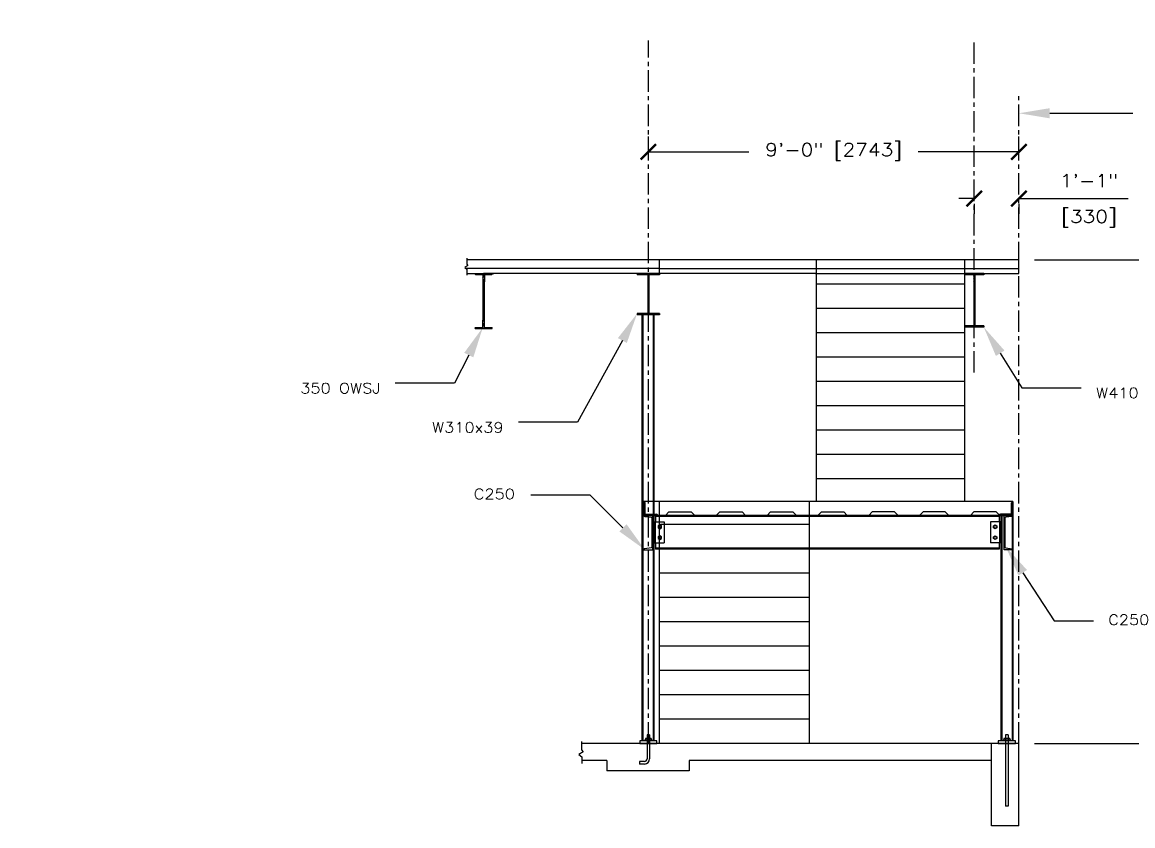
# Model space of a CAD drawing. Header units: inches. Extents: x -1254 to 5631, y 14 to 582.
# Drawn here: x 994.7 to 1318.4, y 71 to 305.3 of the extents above; entities that cross this region are included whole.
import ezdxf
from ezdxf import colors
from ezdxf.entities.mleader import LeaderData, LeaderLine
from ezdxf.math import Vec2, Vec3

# ---------------------------------------------------------------- set-up
doc = ezdxf.new("R2010")
doc.units = ezdxf.units.IN
doc.header["$MEASUREMENT"] = 0
doc.linetypes.add('CENTER', pattern=[2, 1.25, -0.25, 0.25, -0.25])
for name, color, linetype in [('Arch_Section_Truss', 45, 'Continuous'), ('C-241-1', 241, 'Continuous'), ('Center', 251, 'CENTER'), ('Dim', 5, 'Continuous'), ('LAYER131A', 131, 'Continuous'), ('Mleader', 5, 'Continuous'), ('Struc_Section_BP', 135, 'Continuous'), ('Struc_Section_Conc', 71, 'Continuous'), ('Struc_Section_Dim', 5, 'Continuous'), ('Struc_Section_MachineBolt', 133, 'Continuous'), ('Struc_Section_Stair', 131, 'Continuous'), ('Struc_Section_Steel', 11, 'Continuous'), ('Structural_Section_StAngle', 2, 'Continuous'), ('Structural_Steel_Deck', 41, 'Continuous'), ('Structural_SteelBeam', 22, 'Continuous')]:
    doc.layers.add(name, color=color, linetype=linetype)
doc.styles.add('ROMANS', font='romans.shx', dxfattribs={"width": 1.15})
doc.dimstyles.new('ROMANS', dxfattribs={"dimscale": 0, "dimtxt": 0.078125, "dimasz": 0.09375, "dimexe": 0.09375, "dimexo": 0.09375, "dimgap": 0.0625, "dimtad": 0, "dimdec": 4, "dimzin": 1, "dimdsep": 46, "dimlunit": 4, "dimtxsty": 'ROMANS', "dimblk": 'ARCHTICK', "dimcen": 0.0625, "dimdle": 0.09375, "dimclrd": 256, "dimclre": 256, "dimclrt": 256, "dimadec": 0, "dimazin": 0, "dimtfac": 1, "dimtdec": 4, "dimtofl": 0, "dimtmove": 2, "dimatfit": 0, "dimfxl": 1, "dimtfillclr": 256, "dimfrac": 2, "dimtolj": 1, "dimtzin": 0, "dimarcsym": 0})
doc.dimstyles.new('ROMANS-beside', dxfattribs={"dimscale": 0, "dimtxt": 0.078125, "dimasz": 0.09375, "dimexe": 0.09375, "dimexo": 0.09375, "dimgap": 0.0625, "dimtad": 1, "dimdec": 4, "dimzin": 1, "dimdsep": 46, "dimlunit": 4, "dimtxsty": 'ROMANS', "dimblk": 'ARCHTICK', "dimcen": 0.0625, "dimdle": 0.09375, "dimclrd": 256, "dimclre": 256, "dimclrt": 256, "dimadec": 0, "dimazin": 0, "dimtfac": 1, "dimtdec": 4, "dimtofl": 0, "dimtmove": 0, "dimatfit": 0, "dimfxl": 1, "dimtfillclr": 256, "dimfrac": 2, "dimtolj": 1, "dimtzin": 0, "dimarcsym": 0})

# ---------------------------------------------------------------- blocks, each defined once
blk = doc.blocks.new('outstandingconn1')
at = {"layer": 'Struc_Section_MachineBolt', "ltscale": 2}
for points in [[(1.2, 4.36), (1.69, 4.08), (2.18, 4.36), (2.18, 4.92), (1.69, 5.2), (1.2, 4.92)], [(1.2, 1.22), (1.69, 0.94), (2.18, 1.22), (2.18, 1.78), (1.69, 2.06), (1.2, 1.78)]]:
    blk.add_lwpolyline(points, close=True, dxfattribs=at)
for centre in [(1.69, 4.64), (1.69, 1.5)]:
    blk.add_circle(centre, 0.375, dxfattribs=at)
at = {"layer": 'Struc_Section_Steel', "color": 131, "ltscale": 2}
for p, q in [((0, 6.14), (3, 6.14)), ((0, 6.14), (0, 0)), ((0.38, 6.14), (0.38, 0)), ((3, 6.14), (3, 0)), ((0, 0), (3, 0))]:
    blk.add_line(p, q, dxfattribs=at)
blk = doc.blocks.new('C250x23')
at = {"layer": 'Struc_Section_Steel'}
blk.add_lwpolyline([(2.34, 0.29, -0.361844), (2.56, 0.05), (2.56, 0), (0, 0), (0, 10), (2.56, 10), (2.56, 9.95, -0.361844), (2.34, 9.71), (0.46, 9.45, 0.374734), (0.24, 9.2), (0.24, 0.8, 0.374734), (0.46, 0.55)], format="xyb", close=True, dxfattribs=at)
blk = doc.blocks.new('_ArchTick')
at = {"color": 0, "linetype": 'ByBlock', "const_width": 0.15}
blk.add_lwpolyline([(-0.5, -0.5), (0.5, 0.5)], dxfattribs=at)
blk = doc.blocks.new('*D32')
at = {"layer": 'DEFPOINTS', "color": 0, "transparency": 16777216}
for p in [(1272.21, 256.84), (1285.21, 256.84), (1285.21, 253.86)]:
    blk.add_point(p, dxfattribs=at)
at = {"layer": 'Dim', "lineweight": -2, "transparency": 16777216}
for p, q in [((1272.21, 253.86), (1267.71, 253.86)), ((1285.21, 253.86), (1317.05, 253.86)), ((1272.21, 252.34), (1272.21, 249.36)), ((1285.21, 252.34), (1285.21, 249.36))]:
    blk.add_line(p, q, dxfattribs=at)
at = {"layer": 'Dim', "lineweight": -2, "transparency": 16777216, "xscale": 4.5, "yscale": 4.5, "zscale": 4.5}
blk.add_blockref('_ArchTick', (1272.21, 253.86), dxfattribs=at)
at = {"layer": 'Dim', "lineweight": -2, "transparency": 16777216, "xscale": 4.5, "yscale": 4.5, "zscale": 4.5, "rotation": 180}
blk.add_blockref('_ArchTick', (1285.21, 253.86), dxfattribs=at)
at = {"layer": 'Dim', "transparency": 16777216, "char_height": 3.75, "attachment_point": 5, "style": 'ROMANS'}
for s, insert in [('\\A1;1\'-1"', (1305.63, 259.09)), ('\\A1;[330]', (1305.63, 248))]:
    blk.add_mtext(s, dxfattribs=dict(at, insert=insert))
blk = doc.blocks.new('*D33')
at = {"layer": 'DEFPOINTS', "color": 0, "transparency": 16777216}
for p in [(1177.21, 267.48), (1177.21, 264.09), (1285.21, 264.09)]:
    blk.add_point(p, dxfattribs=at)
at = {"layer": 'Dim', "lineweight": -2, "transparency": 16777216}
for p, q in [((1177.21, 268.59), (1177.21, 271.98)), ((1285.21, 268.59), (1285.21, 271.98)), ((1177.11, 267.48), (1206.54, 267.48)), ((1285.3, 267.48), (1255.87, 267.48))]:
    blk.add_line(p, q, dxfattribs=at)
at = {"layer": 'Dim', "lineweight": -2, "transparency": 16777216, "xscale": 4.5, "yscale": 4.5, "zscale": 4.5, "rotation": 180}
blk.add_blockref('_ArchTick', (1177.21, 267.48), dxfattribs=at)
at = {"layer": 'Dim', "lineweight": -2, "transparency": 16777216, "xscale": 4.5, "yscale": 4.5, "zscale": 4.5}
blk.add_blockref('_ArchTick', (1285.21, 267.48), dxfattribs=at)
at = {"layer": 'Dim', "transparency": 16777216, "insert": (1231.21, 267.48), "char_height": 3.75, "attachment_point": 5, "style": 'ROMANS'}
blk.add_mtext('\\A1;9\'-0" [2743]', dxfattribs=at)
blk = doc.blocks.new('*D34')
at = {"layer": 'DEFPOINTS', "color": 0, "transparency": 16777216}
for p in [(1285.21, 236), (1327.81, 236), (1285.21, 95)]:
    blk.add_point(p, dxfattribs=at)
at = {"layer": 'Dim', "lineweight": -2, "transparency": 16777216}
for p, q in [((1289.71, 236), (1332.31, 236)), ((1327.81, 236.09), (1327.81, 191.91)), ((1327.81, 94.91), (1327.81, 139.09)), ((1289.71, 95), (1332.31, 95))]:
    blk.add_line(p, q, dxfattribs=at)
at = {"layer": 'Dim', "lineweight": -2, "transparency": 16777216, "xscale": 4.5, "yscale": 4.5, "zscale": 4.5}
for p, rotation in [((1327.81, 236), 90), ((1327.81, 95), 270)]:
    blk.add_blockref('_ArchTick', p, dxfattribs=dict(at, rotation=rotation))
at = {"layer": 'Dim', "transparency": 16777216, "insert": (1327.81, 165.5), "char_height": 3.75, "attachment_point": 5, "rotation": 90, "style": 'ROMANS'}
blk.add_mtext('\\A1;11\'-9" [3581]', dxfattribs=at)

msp = doc.modelspace()

# ---------------------------------------------------------------- hatches: boundary and pattern name
at = {"layer": 'Arch_Section_Truss'}
h = msp.add_hatch(dxfattribs=at)
h.set_pattern_fill('STEEL', color=256, scale=8, style=0)
h.set_pattern_definition([(45, (-4802.5386, -670.3499), (-0.70710678, 0.70710678), []), (45, (-4802.5386, -669.8499), (-0.70710678, 0.70710678), [])])
h.paths.add_polyline_path([(1128.95785, 229.62468, 0.414213562), (1129.08285, 229.49968), (1129.33285, 229.49968, 0.414213562), (1129.45785, 229.62468), (1129.45785, 231.74968), (1131.58285, 231.74968, 0.414213562), (1131.70785, 231.87468), (1131.70785, 231.99968), (1126.70785, 231.99968), (1126.70785, 231.87468, 0.414213562), (1126.83285, 231.74968), (1128.95785, 231.74968)])
h.paths.add_polyline_path([(1128.95785, 216.24968), (1126.83285, 216.24968, 0.414213562), (1126.70785, 216.12468), (1126.70785, 215.99968), (1131.70785, 215.99968), (1131.70785, 216.12468, 0.414213562), (1131.58285, 216.24968), (1129.45785, 216.24968), (1129.45785, 218.37468, 0.414213562), (1129.33285, 218.49968), (1129.08285, 218.49968, 0.414213562), (1128.95785, 218.37468)])
at = {"layer": 'Structural_Section_StAngle'}
h = msp.add_hatch(dxfattribs=at)
h.set_pattern_fill('STEEL', color=256, scale=3, style=0)
h.set_pattern_definition([(45, (-7692.79447, -3282.47947), (-0.265165043, 0.265165043), []), (45, (-7692.79447, -3282.29197), (-0.265165043, 0.265165043), [])])
h.paths.add_polyline_path([(1176.30285, 161.87468), (1176.30285, 165.12468, 0.414213562), (1175.92785, 165.49968), (1175.92785, 161.49968), (1179.92785, 161.49968, 0.414213562), (1179.55285, 161.87468)])
h = msp.add_hatch(dxfattribs=at)
h.set_pattern_fill('STEEL', color=256, scale=3, style=0)
h.set_pattern_definition([(135, (10152.18017, -3282.47947), (0.265165043, 0.265165043), []), (135, (10152.18017, -3282.29197), (0.265165043, 0.265165043), [])])
h.paths.add_polyline_path([(1279.83285, 161.87468, 0.414213562), (1279.45785, 161.49968), (1283.45785, 161.49968), (1283.45785, 165.49968, 0.414213562), (1283.08285, 165.12468), (1283.08285, 161.87468)])
at = {"layer": 'Structural_SteelBeam'}
h = msp.add_hatch(dxfattribs=at)
h.set_pattern_fill('STEEL', color=256, scale=5, style=0)
h.set_pattern_definition([(45, (1353.0402, -328.0275), (-0.44194174, 0.44194174), []), (45, (1353.0402, -327.715), (-0.44194174, 0.44194174), [])])
h.paths.add_polyline_path([(1177.20785, 231.99968), (1173.95785, 231.99968), (1173.95785, 231.62468), (1177.08285, 231.62468), (1177.08285, 220.37468), (1173.95785, 220.37468), (1173.95785, 219.99968), (1177.20785, 219.99968)])
h.paths.add_polyline_path([(1180.45785, 231.99968), (1177.20785, 231.99968), (1177.20785, 219.99968), (1180.45785, 219.99968), (1180.45785, 220.37468), (1177.33285, 220.37468), (1177.33285, 231.62468), (1180.45785, 231.62468)])
h = msp.add_hatch(dxfattribs=at)
h.set_pattern_fill('STEEL', color=256, scale=5, style=0)
h.set_pattern_definition([(45, (1352.0402, -328.0275), (-0.44194174, 0.44194174), []), (45, (1352.0402, -327.715), (-0.44194174, 0.44194174), [])])
h.paths.add_polyline_path([(1274.95785, 231.99968), (1272.45785, 231.99968), (1272.45785, 231.62468), (1274.95785, 231.62468)])
h.paths.add_polyline_path([(1272.20785, 231.99968), (1269.45785, 231.99968), (1269.45785, 231.62468), (1272.08285, 231.62468), (1272.08285, 228.90968), (1272.20785, 228.90968)])
h.paths.add_polyline_path([(1272.33285, 228.90968), (1272.20785, 228.90968), (1272.20785, 221.81968), (1272.33285, 221.81968)])
h.paths.add_polyline_path([(1272.20785, 221.81968), (1272.08285, 221.81968), (1272.08285, 216.74968), (1269.45785, 216.74968), (1269.45785, 216.37468), (1272.20785, 216.37468)])
h.paths.add_polyline_path([(1272.33285, 221.81968), (1272.20785, 221.81968), (1272.20785, 216.37468), (1272.45785, 216.37468), (1272.45785, 216.74968), (1272.33285, 216.74968)])
h.paths.add_polyline_path([(1274.95785, 216.74968), (1272.45785, 216.74968), (1272.45785, 216.37468), (1274.95785, 216.37468)])

# ---------------------------------------------------------------- linework, layer by layer
at = {"layer": 'Arch_Section_Truss'}
for p, q in [((1126.70785, 231.99968), (1131.70785, 231.99968)), ((1126.70785, 231.99968), (1126.70785, 231.87468)), ((1126.83285, 231.74968), (1128.95785, 231.74968)), ((1128.95785, 231.74968), (1128.95785, 229.62468)), ((1129.45785, 231.74968), (1131.58285, 231.74968)), ((1129.45785, 231.74968), (1129.45785, 229.62468)), ((1131.70785, 231.99968), (1131.70785, 231.87468)), ((1129.02035, 229.51643), (1129.02035, 218.48294)), ((1129.02035, 229.51643), (1129.02035, 228.37468)), ((1129.08285, 229.49968), (1129.33285, 229.49968)), ((1129.39535, 229.51643), (1129.39535, 218.48294)), ((1129.39535, 229.51643), (1129.39535, 228.37468)), ((1128.95785, 216.24968), (1128.95785, 218.37468)), ((1129.08285, 218.49968), (1129.33285, 218.49968)), ((1129.45785, 216.24968), (1129.45785, 218.37468)), ((1126.70785, 215.99968), (1126.70785, 216.12468)), ((1126.70785, 215.99968), (1131.70785, 215.99968)), ((1126.83285, 216.24968), (1128.95785, 216.24968)), ((1129.45785, 216.24968), (1131.58285, 216.24968)), ((1131.70785, 215.99968), (1131.70785, 216.12468))]:
    msp.add_line(p, q, dxfattribs=at)
for centre, start, end in [((1126.83285, 231.87468), 180, 270), ((1131.58285, 231.87468), 270, 0), ((1129.08285, 229.62468), 180, 270), ((1129.33285, 229.62468), 270, 0), ((1129.08285, 218.37468), 90, 180), ((1129.33285, 218.37468), 0, 90), ((1126.83285, 216.12468), 90, 180), ((1131.58285, 216.12468), 0, 90)]:
    msp.add_arc(centre, 0.125, start, end, dxfattribs=at)
at = {"layer": 'C-241-1'}
for p, q in [((1176.83177, 97.47133), (1176.83177, 96.4301)), ((1177.58393, 97.47133), (1176.83177, 97.47133)), ((1177.58393, 97.47133), (1177.58393, 96.4301)), ((1281.33177, 97.47133), (1281.33177, 96.4301)), ((1282.08393, 97.47133), (1281.33177, 97.47133)), ((1282.08393, 97.47133), (1282.08393, 96.4301)), ((1178.32878, 95.93525), (1176.08692, 95.93525)), ((1176.08692, 95.93525), (1176.08692, 95.74968)), ((1178.32878, 95.74968), (1176.08692, 95.74968)), ((1178.07878, 96.4301), (1176.33692, 96.4301)), ((1176.33692, 96.4301), (1176.33692, 95.93525)), ((1178.07878, 96.4301), (1178.07878, 95.93525)), ((1178.32878, 95.93525), (1178.32878, 95.74968)), ((1282.82878, 95.93525), (1280.58692, 95.93525)), ((1280.58692, 95.93525), (1280.58692, 95.74968)), ((1282.82878, 95.74968), (1280.58692, 95.74968)), ((1282.57878, 96.4301), (1280.83692, 96.4301)), ((1280.83692, 96.4301), (1280.83692, 95.93525)), ((1282.57878, 96.4301), (1282.57878, 95.93525)), ((1282.82878, 95.93525), (1282.82878, 95.74968))]:
    msp.add_line(p, q, dxfattribs=at)
at = {"layer": 'C-241-1', "ltscale": 2}
for p, q in [((1176.83177, 96.4301), (1176.83177, 90.49968)), ((1177.58393, 96.4301), (1177.58393, 90.49968)), ((1281.33177, 96.4301), (1281.33177, 76.74968)), ((1282.08393, 96.4301), (1282.08393, 76.74968)), ((1176.08177, 89.74968), (1174.58393, 89.74968)), ((1174.58393, 89.74968), (1174.58393, 88.99968)), ((1176.08393, 88.99968), (1174.58393, 88.99968)), ((1282.08393, 76.74968), (1281.33177, 76.74968))]:
    msp.add_line(p, q, dxfattribs=at)
for centre, radius, end in [((1176.08177, 90.49968), 0.75, 360), ((1176.08393, 90.49968), 1.5, 0)]:
    msp.add_arc(centre, radius, 270, end, dxfattribs=at)
at = {"layer": 'Center', "ltscale": 5}
for p, q in [((1177.20785, 94.99968), (1177.20785, 299.98189)), ((1272.20785, 203.11922), (1272.20785, 299.98189)), ((1285.20785, 94.99968), (1285.20785, 284.77384))]:
    msp.add_line(p, q, dxfattribs=at)
at = {"layer": 'LAYER131A'}
for p, q in [((1175.33285, 219.99968), (1175.33285, 95.74968)), ((1178.83285, 219.99968), (1178.83285, 95.74968)), ((1283.45785, 165.49968), (1283.45785, 95.74968)), ((1279.70785, 161.49968), (1283.45785, 161.49968)), ((1279.95785, 161.49968), (1279.95785, 95.74968))]:
    msp.add_line(p, q, dxfattribs=at)
at = {"layer": 'Struc_Section_BP', "ltscale": 2}
for points in [[(1174.70785, 94.99968), (1179.70785, 94.99968), (1179.70785, 95.74968), (1174.70785, 95.74968)], [(1279.20785, 94.99968), (1284.20785, 94.99968), (1284.20785, 95.74968), (1279.20785, 95.74968)]]:
    msp.add_lwpolyline(points, close=True, dxfattribs=at)
at = {"layer": 'Struc_Section_Conc', "ltscale": 20}
for p, q in [((1180.45785, 233.49968), (1124.12498, 233.49968)), ((1180.45785, 233.49968), (1285.20785, 233.49968)), ((1225.95785, 231.99968), (1269.45785, 231.99968)), ((1180.45785, 151.62468), (1180.45785, 165.49968)), ((1224.20785, 151.62468), (1224.20785, 165.49968)), ((1224.20785, 158.80968), (1180.70785, 158.80968))]:
    msp.add_line(p, q, dxfattribs=at)
at = {"layer": 'Struc_Section_Conc', "ltscale": 2}
for p, q in [((1180.45785, 235.99968), (1124.29285, 235.99968)), ((1285.20785, 235.99968), (1180.45785, 235.99968)), ((1180.45785, 231.99968), (1180.45785, 235.99968)), ((1285.20785, 231.99968), (1285.20785, 235.99968)), ((1124.35489, 231.99968), (1132.19214, 231.99968)), ((1180.45785, 231.99968), (1129.17499, 231.99968)), ((1225.95785, 231.99968), (1180.45785, 231.99968)), ((1274.95785, 231.99968), (1285.20785, 231.99968)), ((1182.17852, 161.49968), (1183.22387, 162.54503)), ((1183.22387, 162.54503), (1189.69828, 162.54503)), ((1190.74363, 161.49968), (1189.69828, 162.54503)), ((1196.99102, 161.49968), (1198.03637, 162.54503)), ((1198.03637, 162.54503), (1204.51078, 162.54503)), ((1205.55613, 161.49968), (1204.51078, 162.54503)), ((1211.80352, 161.49968), (1212.84887, 162.54503)), ((1212.84887, 162.54503), (1219.32328, 162.54503)), ((1220.36863, 161.49968), (1219.32328, 162.54503)), ((1226.61602, 161.49968), (1227.66137, 162.54503)), ((1227.66137, 162.54503), (1234.13578, 162.54503)), ((1235.18113, 161.49968), (1234.13578, 162.54503)), ((1241.42852, 161.49968), (1242.47387, 162.54503)), ((1248.94828, 162.54503), (1242.47387, 162.54503)), ((1249.99363, 161.49968), (1248.94828, 162.54503)), ((1256.24102, 161.49968), (1257.28637, 162.54503)), ((1263.76078, 162.54503), (1257.28637, 162.54503)), ((1264.80613, 161.49968), (1263.76078, 162.54503)), ((1271.05352, 161.49968), (1272.09887, 162.54503)), ((1278.57328, 162.54503), (1272.09887, 162.54503)), ((1279.48317, 161.63514), (1278.57328, 162.54503)), ((1179.92785, 161.49968), (1182.14858, 161.49968)), ((1182.17852, 161.49968), (1179.92785, 161.49968)), ((1190.74363, 161.49968), (1196.96108, 161.49968)), ((1196.99102, 161.49968), (1193.94392, 161.49968)), ((1205.55613, 161.49968), (1211.77358, 161.49968)), ((1211.80352, 161.49968), (1208.75642, 161.49968)), ((1220.36863, 161.49968), (1226.58608, 161.49968)), ((1226.61602, 161.49968), (1223.56892, 161.49968)), ((1235.18113, 161.49968), (1238.22823, 161.49968)), ((1241.42852, 161.49968), (1235.21108, 161.49968)), ((1249.99363, 161.49968), (1253.04073, 161.49968)), ((1256.24102, 161.49968), (1250.02358, 161.49968)), ((1264.80613, 161.49968), (1267.85323, 161.49968)), ((1271.05352, 161.49968), (1264.83608, 161.49968)), ((1279.61863, 161.49968), (1282.49441, 161.49968))]:
    msp.add_line(p, q, dxfattribs=at)
at = {"layer": 'Struc_Section_Dim', "ltscale": 2}
for p, q in [((1124.29285, 236.49321), (1124.29285, 234.7115)), ((1124.5988, 234.29475), (1123.76121, 233.79893)), ((1123.76121, 233.79893), (1124.35489, 233.31054)), ((1124.29285, 234.7115), (1124.5988, 234.29475)), ((1124.35489, 233.31054), (1124.35489, 231.55052)), ((1157.73327, 95.575), (1157.73327, 93.16562)), ((1285.20785, 94.99968), (1157.73327, 94.99968)), ((1277.20785, 70.99968), (1277.20785, 94.99968)), ((1285.20785, 70.99968), (1285.20785, 94.99968)), ((1158.20635, 92.5212), (1156.94997, 91.77748)), ((1156.94997, 91.77748), (1157.79531, 91.08207)), ((1157.73327, 93.16562), (1158.20635, 92.5212)), ((1157.79531, 91.08207), (1157.79531, 89.20729)), ((1165.08285, 89.99968), (1157.79531, 89.99968)), ((1165.08285, 89.99968), (1165.08285, 86.99968)), ((1277.20785, 89.99968), (1189.08285, 89.99968)), ((1189.08285, 89.99968), (1189.08285, 86.99968)), ((1189.08285, 86.99968), (1165.08285, 86.99968)), ((1285.20785, 70.99968), (1277.20785, 70.99968))]:
    msp.add_line(p, q, dxfattribs=at)
at = {"layer": 'Struc_Section_Stair', "ltscale": 5}
for p, q in [((1226.20785, 165.49968), (1226.20785, 235.99968)), ((1269.45785, 165.49968), (1269.45785, 235.99968)), ((1269.45785, 228.90968), (1226.20785, 228.90968)), ((1269.45785, 221.81968), (1226.20785, 221.81968)), ((1269.45785, 214.72968), (1226.20785, 214.72968)), ((1269.45785, 207.63968), (1226.20785, 207.63968)), ((1269.45785, 200.54968), (1226.20785, 200.54968)), ((1269.45785, 193.45968), (1226.20785, 193.45968)), ((1269.45785, 186.36968), (1226.20785, 186.36968)), ((1269.45785, 179.27968), (1226.20785, 179.27968)), ((1269.45785, 172.18968), (1226.20785, 172.18968)), ((1180.45785, 94.99968), (1180.45785, 155.62468)), ((1224.20785, 94.99968), (1224.20785, 155.62468)), ((1224.20785, 151.71968), (1180.45785, 151.71968)), ((1224.20785, 144.62968), (1180.45785, 144.62968)), ((1224.20785, 137.53968), (1180.45785, 137.53968)), ((1224.20785, 130.44968), (1180.45785, 130.44968)), ((1224.20785, 123.35968), (1180.45785, 123.35968)), ((1224.20785, 116.26968), (1180.45785, 116.26968)), ((1224.20785, 109.17968), (1180.45785, 109.17968)), ((1224.20785, 102.08968), (1180.45785, 102.08968))]:
    msp.add_line(p, q, dxfattribs=at)
at = {"layer": 'Struc_Section_Steel', "ltscale": 4}
for p, q in [((1175.58285, 219.99968), (1175.58285, 95.74968)), ((1178.58285, 219.99968), (1178.58285, 95.74968)), ((1280.20785, 161.49968), (1280.20785, 95.74968)), ((1283.20785, 161.49968), (1283.20785, 95.74968))]:
    msp.add_line(p, q, dxfattribs=at)
at = {"layer": 'Struc_Section_Steel', "ltscale": 2}
for p, q in [((1283.45785, 165.49968), (1175.92785, 165.49968)), ((1179.33285, 161.49968), (1179.33285, 159.63218)), ((1279.45785, 161.49968), (1279.45785, 159.63218)), ((1179.33285, 153.49218), (1179.33285, 151.62468)), ((1279.45785, 153.49218), (1279.45785, 151.62468)), ((1165.08285, 89.99968), (1165.08285, 86.99968))]:
    msp.add_line(p, q, dxfattribs=at)
at = {"layer": 'Struc_Section_Steel'}
for p, q in [((1279.95785, 161.49968), (1178.83285, 161.49968)), ((1279.45785, 151.62468), (1179.33285, 151.62468))]:
    msp.add_line(p, q, dxfattribs=at)
at = {"layer": 'Struc_Section_Steel', "ltscale": 10}
for p, q in [((1279.45785, 161.18718), (1179.33285, 161.18718)), ((1279.45785, 151.93718), (1179.33285, 151.93718))]:
    msp.add_line(p, q, dxfattribs=at)
at = {"layer": 'Structural_Section_StAngle', "ltscale": 5}
for p, q in [((1175.92785, 161.49968), (1175.92785, 165.49968)), ((1176.30285, 161.87468), (1176.30285, 165.12468)), ((1283.08285, 161.87468), (1283.08285, 165.12468)), ((1283.45785, 161.49968), (1283.45785, 165.49968)), ((1176.30285, 161.87468), (1179.55285, 161.87468)), ((1283.08285, 161.87468), (1279.83285, 161.87468)), ((1175.92785, 161.49968), (1179.92785, 161.49968)), ((1283.45785, 161.49968), (1279.45785, 161.49968))]:
    msp.add_line(p, q, dxfattribs=at)
at = {"layer": 'Structural_Section_StAngle'}
for p, q in [((1175.92785, 165.49968), (1175.92785, 165.49968)), ((1283.45785, 165.49968), (1283.45785, 165.49968))]:
    msp.add_line(p, q, dxfattribs=at)
at = {"layer": 'Structural_Section_StAngle', "ltscale": 5}
for centre, start, end in [((1175.92785, 165.12468), 360, 90), ((1283.45785, 165.12468), 90, 180), ((1179.55285, 161.49968), 0, 90), ((1279.83285, 161.49968), 90, 180)]:
    msp.add_arc(centre, 0.375, start, end, dxfattribs=at)
at = {"layer": 'Structural_Steel_Deck'}
msp.add_line((1182.17852, 161.49968), (1179.92785, 161.49968), dxfattribs=at)
at = {"layer": 'Structural_SteelBeam'}
for p, q in [((1180.45785, 231.99968), (1173.95785, 231.99968)), ((1173.95785, 231.99968), (1173.95785, 231.62468)), ((1177.08285, 231.62468), (1173.95785, 231.62468)), ((1177.08285, 231.62468), (1177.08285, 220.37468)), ((1177.33285, 231.62468), (1177.33285, 220.37468)), ((1180.45785, 231.62468), (1177.33285, 231.62468)), ((1180.45785, 231.99968), (1180.45785, 231.62468)), ((1274.95785, 231.99968), (1269.45785, 231.99968)), ((1269.45785, 231.99968), (1269.45785, 231.62468)), ((1272.08285, 231.62468), (1269.45785, 231.62468)), ((1272.08285, 231.62468), (1272.08285, 216.74968)), ((1272.33285, 231.62468), (1272.33285, 216.74968)), ((1274.95785, 231.62468), (1272.33285, 231.62468)), ((1274.95785, 231.99968), (1274.95785, 231.62468)), ((1177.08285, 220.37468), (1173.95785, 220.37468)), ((1173.95785, 220.37468), (1173.95785, 219.99968)), ((1180.45785, 220.37468), (1177.33285, 220.37468)), ((1180.45785, 220.37468), (1180.45785, 219.99968)), ((1180.45785, 219.99968), (1173.95785, 219.99968)), ((1272.08285, 216.74968), (1269.45785, 216.74968)), ((1269.45785, 216.74968), (1269.45785, 216.37468)), ((1274.95785, 216.37468), (1269.45785, 216.37468)), ((1274.95785, 216.74968), (1272.33285, 216.74968)), ((1274.95785, 216.74968), (1274.95785, 216.37468))]:
    msp.add_line(p, q, dxfattribs=at)

# ---------------------------------------------------------------- block references
at = {"layer": 'Struc_Section_Dim'}
msp.add_blockref('outstandingconn1', (1178.83285, 153.49218), dxfattribs=at)
at = {"layer": 'Struc_Section_Dim', "xscale": -1}
msp.add_blockref('outstandingconn1', (1279.95785, 153.49218), dxfattribs=at)
at = {"layer": 'Struc_Section_Steel', "ltscale": 2, "xscale": -1}
msp.add_blockref('C250x23', (1178.48785, 151.49968), dxfattribs=at)
at = {"layer": 'Struc_Section_Steel', "ltscale": 2}
msp.add_blockref('C250x23', (1280.89785, 151.49968), dxfattribs=at)

# ---------------------------------------------------------------- dimensions: what is measured, and where the dimension line sits
at = {"layer": 'Dim'}
for base, p1, p2, dimstyle, override, picture, middle in [((1177.20784, 267.47834), (1285.20785, 264.09459), (1177.20784, 264.09459), 'ROMANS', {"dimscale": 0, "dimtxt": 0.078125, "dimasz": 0.09375, "dimexe": 0.09375, "dimexo": 0.09375, "dimgap": 0.0625, "dimcen": 0.0625, "dimtix": 0, "dimtofl": 0, "dimtmove": 2, "dimatfit": 0}, '*D33', (1231.20785, 267.47834)), ((1285.20785, 253.85732), (1272.20785, 256.83676), (1285.20785, 256.83676), 'ROMANS-beside', {"dimscale": 0, "dimtxt": 0.078125, "dimasz": 0.09375, "dimexe": 0.09375, "dimexo": 0.09375, "dimgap": 0.0625, "dimpost": '\\X', "dimcen": 0.0625, "dimtix": 0, "dimtofl": 0, "dimtmove": 0, "dimatfit": 0}, '*D32', (1305.62749, 253.85732))]:
    dim = msp.add_linear_dim(base=base, p1=p1, p2=p2, dimstyle=dimstyle, override=override, dxfattribs=at)
    dim.commit()
    dim.dimension.update_dxf_attribs({"geometry": picture, "text_midpoint": middle})
dim = msp.add_linear_dim(base=(1327.80803, 235.99969), p1=(1285.20785, 94.99968), p2=(1285.20785, 235.99969), angle=90, dimstyle='ROMANS', override={"dimscale": 0, "dimtxt": 0.078125, "dimasz": 0.09375, "dimexe": 0.09375, "dimexo": 0.09375, "dimgap": 0.0625, "dimcen": 0.0625, "dimtix": 0, "dimtofl": 0, "dimtmove": 2, "dimatfit": 0}, dxfattribs=at)
dim.commit()
dim.dimension.update_dxf_attribs({"geometry": '*D34', "text_midpoint": (1327.80803, 165.49969)})

# ---------------------------------------------------------------- leaders
at = {"layer": 'Mleader'}
ml = msp.add_multileader_mtext('Standard', dxfattribs=at)
ml.set_content('\\A1;{\\W1.15;OUTSIDE FACE OF\\PGRADE BEAM BELOW}', color=256, style='ROMANS')
ml.set_leader_properties()
ml.build(insert=Vec2(0, 0))
ml.multileader.update_dxf_attribs({"dogleg_length": 0.36, "arrow_head_size": 9, "scale": 48})
ctx = ml.context
ctx.base_point, ctx.scale, ctx.char_height, ctx.arrow_head_size, ctx.landing_gap_size, ctx.plane_origin = Vec3(-58.03424, 303.4712), 48, 3, 9, 4.32, Vec3(-32.49319, 305.2712)
ctx.left_attachment, ctx.right_attachment, ctx.attachment_type = 0, 0, 1
notes = []
notes.append((ctx, [(0, (1, 1, 0), (17.4876, 303.4712), (-1, 0), 13.98184, [(0, [(36.74186, 303.4712)], 0, [])])]))
ctx.mtext.insert, ctx.mtext.width, ctx.mtext.defined_height, ctx.mtext.flow_direction = Vec3(-53.71424, 305.2712), 55.3423282, 8.91034, 5
ml = msp.add_multileader_mtext('Standard', dxfattribs=at)
ml.set_content('\\A1;{\\W1.15;OUTSIDE FACE OF\\PGRADE BEAM BELOW}', color=256, style='ROMANS')
ml.set_leader_properties()
ml.build(insert=Vec2(0, 0))
ml.multileader.update_dxf_attribs({"dogleg_length": 0.36, "arrow_head_size": 9, "scale": 48})
ctx = ml.context
ctx.base_point, ctx.scale, ctx.char_height, ctx.arrow_head_size, ctx.landing_gap_size, ctx.plane_origin, ctx.plane_x_axis = Vec3(239.51795, 303.4712), 48, 3, 9, 4.32, Vec3(213.9769, 305.2712), Vec3(-1, 0)
ctx.left_attachment, ctx.right_attachment, ctx.attachment_type, ctx.plane_normal_reversed = 0, 0, 1, 1
notes.append((ctx, [(0, (1, 1, 0), (163.99611, 303.4712), (1, 0), 13.98184, [(0, [(144.74186, 303.4712)], 0, [])])]))
ctx.mtext.insert, ctx.mtext.width, ctx.mtext.defined_height, ctx.mtext.flow_direction = Vec3(182.29795, 305.2712), 55.3423282, 8.91034, 5
ml = msp.add_multileader_mtext('Standard', dxfattribs=at)
ml.set_content('\\A1;{\\W1.15;POLISHED ALUM.\\PCHECKER PLATE PANEL (TYP.)}', color=256, style='ROMANS')
ml.set_leader_properties()
ml.build(insert=Vec2(0, 0))
ml.multileader.update_dxf_attribs({"dogleg_length": 0.36, "arrow_head_size": 4.5, "scale": 24})
ctx = ml.context
ctx.base_point, ctx.scale, ctx.char_height, ctx.arrow_head_size, ctx.landing_gap_size, ctx.plane_origin = Vec3(470.67411, 294.57042), 24, 1.5, 4.5, 2.16, Vec3(471.23782, 295.47042)
ctx.left_attachment, ctx.right_attachment, ctx.attachment_type = 0, 0, 1
notes.append((ctx, [(0, (1, 1, 0), (460.43782, 294.57042), (1, 0), 10.23629, [(0, [(435.32775, 269.46035)], 0, [])])]))
ctx.mtext.insert, ctx.mtext.width, ctx.mtext.defined_height, ctx.mtext.flow_direction = Vec3(472.83411, 295.57042), 41.9247834, 4.5355, 5
ml = msp.add_multileader_mtext('Standard', dxfattribs=at)
ml.set_content('\\A1;{\\W1.15;OUTSIDE FACE OF\\PGRADE BEAM BELOW}', color=256, style='ROMANS')
ml.set_leader_properties()
ml.build(insert=Vec2(0, 0))
ml.multileader.update_dxf_attribs({"dogleg_length": 0.36, "arrow_head_size": 9, "scale": 48})
ctx = ml.context
ctx.base_point, ctx.scale, ctx.char_height, ctx.arrow_head_size, ctx.landing_gap_size, ctx.plane_origin, ctx.plane_x_axis = Vec3(1379.98395, 278.72663), 48, 3, 9, 4.32, Vec3(1354.4429, 280.52663), Vec3(-1, 0)
ctx.left_attachment, ctx.right_attachment, ctx.attachment_type, ctx.plane_normal_reversed = 0, 0, 1, 1
notes.append((ctx, [(0, (1, 1, 0), (1304.46211, 278.72663), (1, 0), 13.98184, [(0, [(1285.20785, 278.72663)], 0, [])])]))
ctx.mtext.insert, ctx.mtext.width, ctx.mtext.defined_height, ctx.mtext.flow_direction = Vec3(1322.76395, 280.52663), 55.3423282, 8.91034, 5
ml = msp.add_multileader_mtext('Standard', dxfattribs=at)
ml.set_content('W12', color=256, style='ROMANS')
ml.set_leader_properties()
ml.build(insert=Vec2(0, 0))
ml.multileader.update_dxf_attribs({"dogleg_length": 0.36, "arrow_head_size": 9, "scale": 48})
ctx = ml.context
ctx.base_point, ctx.scale, ctx.char_height, ctx.arrow_head_size, ctx.landing_gap_size, ctx.plane_origin = Vec3(801.16191, 271.56767), 48, 3, 9, 4.32, Vec3(805.48191, 273.36767)
ctx.left_attachment, ctx.right_attachment, ctx.attachment_type = 0, 0, 1
notes.append((ctx, [(0, (1, 1, 0), (783.88191, 271.56767), (1, 0), 17.28, [(0, [(759.12865, 240.31358)], 0, [])])]))
ctx.mtext.insert, ctx.mtext.width, ctx.mtext.defined_height, ctx.mtext.flow_direction = Vec3(805.48191, 273.36767), 14.7164716, 7.35723, 5
ml = msp.add_multileader_mtext('Standard', dxfattribs=at)
ml.set_content('{\\W1.15;HSS 1-1/2"x1-1/2" [38x38] \\PRAILING (TYP.)}', color=256, style='ROMANS')
ml.set_leader_properties()
ml.build(insert=Vec2(0, 0))
ml.multileader.update_dxf_attribs({"dogleg_length": 0.36, "arrow_head_size": 4.5, "scale": 24})
ctx = ml.context
ctx.base_point, ctx.scale, ctx.char_height, ctx.arrow_head_size, ctx.landing_gap_size, ctx.plane_origin = Vec3(514.90008, 262.66014), 24, 1.5, 4.5, 2.16, Vec3(514.0944, 263.56014)
ctx.left_attachment, ctx.right_attachment, ctx.attachment_type = 0, 0, 1
notes.append((ctx, [(0, (1, 1, 0), (503.2944, 262.66014), (1, 0), 11.60568, [(0, [(486.58483, 246.05096)], 0, [])])]))
ctx.mtext.insert, ctx.mtext.width, ctx.mtext.defined_height, ctx.mtext.flow_direction = Vec3(517.06008, 263.66014), 41.9247834, 4.5355, 5
ml = msp.add_multileader_mtext('Standard', dxfattribs=at)
ml.set_content('{\\W1.15;9.5%%C CABLES (TYP.)}', color=256, style='ROMANS')
ml.set_leader_properties()
ml.build(insert=Vec2(0, 0))
ml.multileader.update_dxf_attribs({"dogleg_length": 0.36, "arrow_head_size": 4.5, "scale": 24})
ctx = ml.context
ctx.base_point, ctx.scale, ctx.char_height, ctx.arrow_head_size, ctx.landing_gap_size, ctx.plane_origin = Vec3(543.02634, 240.61417), 24, 1.5, 4.5, 2.16, Vec3(534.56085, 241.51417)
ctx.left_attachment, ctx.right_attachment, ctx.attachment_type = 0, 0, 1
notes.append((ctx, [(0, (1, 1, 0), (523.76085, 240.61417), (1, 0), 19.2655, [(0, [(507.0866, 223.93745)], 0, [])])]))
ctx.mtext.insert, ctx.mtext.width, ctx.mtext.defined_height, ctx.mtext.flow_direction = Vec3(545.18634, 241.61417), 41.9247834, 4.5355, 5
ml = msp.add_multileader_mtext('Standard', dxfattribs=at)
ml.set_content('\\A1;{\\W1.15;W250}', color=256, style='ROMANS')
ml.set_leader_properties()
ml.build(insert=Vec2(0, 0))
ml.multileader.update_dxf_attribs({"dogleg_length": 0.36, "arrow_head_size": 9, "scale": 48})
ctx = ml.context
ctx.base_point, ctx.scale, ctx.char_height, ctx.arrow_head_size, ctx.landing_gap_size, ctx.plane_origin = Vec3(-16.11281, 231.12602), 48, 3, 9, 4.32, Vec3(-30.49319, 232.92602)
ctx.left_attachment, ctx.right_attachment, ctx.attachment_type = 0, 0, 1
notes.append((ctx, [(0, (1, 1, 0), (19.4876, 231.12602), (-1, 0), 13.98184, [(0, [(38.74186, 231.12602)], 0, [])])]))
ctx.mtext.insert, ctx.mtext.width, ctx.mtext.defined_height, ctx.mtext.flow_direction = Vec3(-11.79281, 232.92602), 55.3423282, 8.91034, 5
ml = msp.add_multileader_mtext('Standard', dxfattribs=at)
ml.set_content('C250', color=256, style='ROMANS')
ml.set_leader_properties()
ml.build(insert=Vec2(0, 0))
ml.multileader.update_dxf_attribs({"dogleg_length": 0.36, "arrow_head_size": 9, "scale": 48})
ctx = ml.context
ctx.base_point, ctx.scale, ctx.char_height, ctx.arrow_head_size, ctx.landing_gap_size, ctx.plane_origin = Vec3(924.73257, 216.92518), 48, 3, 9, 4.32, Vec3(929.05257, 218.72518)
ctx.left_attachment, ctx.right_attachment, ctx.attachment_type = 0, 0, 1
notes.append((ctx, [(0, (1, 1, 0), (907.45257, 216.92518), (1, 0), 17.28, [(0, [(893.72914, 232.44397)], 0, [])])]))
ctx.mtext.insert, ctx.mtext.width, ctx.mtext.defined_height, ctx.mtext.flow_direction = Vec3(929.05257, 218.72518), 24.5220423, 9.34046, 5
ml = msp.add_multileader_mtext('Standard', dxfattribs=at)
ml.set_content('W410', color=256, style='ROMANS')
ml.set_leader_properties()
ml.build(insert=Vec2(0, 0))
ml.multileader.update_dxf_attribs({"dogleg_length": 0.36, "arrow_head_size": 9, "scale": 48})
ctx = ml.context
ctx.base_point, ctx.scale, ctx.char_height, ctx.arrow_head_size, ctx.landing_gap_size, ctx.plane_origin = Vec3(184.17442, 208.13586), 48, 3, 9, 4.32, Vec3(187.89139, 202.35499)
ctx.left_attachment, ctx.right_attachment, ctx.attachment_type = 0, 0, 1
notes.append((ctx, [(0, (1, 1, 0), (166.89442, 208.13586), (1, 0), 17.28, [(0, [(159.49186, 224.81352)], 0, [])])]))
ctx.mtext.insert, ctx.mtext.width, ctx.mtext.defined_height, ctx.mtext.flow_direction = Vec3(188.49442, 208.13586), 30.4980626, 13.66389, 5
ml = msp.add_multileader_mtext('Standard', dxfattribs=at)
ml.set_content('W310{\\A1;\\W1.15;\\C256;x39}', color=256, style='ROMANS')
ml.set_leader_properties()
ml.build(insert=Vec2(0, 0))
ml.multileader.update_dxf_attribs({"dogleg_length": 0.36, "arrow_head_size": 9, "scale": 48})
ctx = ml.context
ctx.base_point, ctx.scale, ctx.char_height, ctx.arrow_head_size, ctx.landing_gap_size, ctx.plane_origin = Vec3(1108.51157, 188.629), 48, 3, 9, 4.32, Vec3(1135.74598, 198.53494)
ctx.left_attachment, ctx.right_attachment, ctx.text_align_type, ctx.attachment_type = 0, 0, 2, 1
notes.append((ctx, [(0, (1, 1, 0), (1156.61014, 188.629), (-1, 0), 17.28, [(0, [(1173.95785, 220.37468)], 0, [])])]))
ctx.mtext.insert, ctx.mtext.width, ctx.mtext.defined_height, ctx.mtext.alignment, ctx.mtext.flow_direction = Vec3(1135.01014, 188.629), 28.0825354, 5.94356, 3, 5
ml = msp.add_multileader_mtext('Standard', dxfattribs=at)
ml.set_content('W410', color=256, style='ROMANS')
ml.set_leader_properties()
ml.build(insert=Vec2(0, 0))
ml.multileader.update_dxf_attribs({"dogleg_length": 0.36, "arrow_head_size": 9, "scale": 48})
ctx = ml.context
ctx.base_point, ctx.scale, ctx.char_height, ctx.arrow_head_size, ctx.landing_gap_size, ctx.plane_origin = Vec3(695.40056, 203.88885), 48, 3, 9, 4.32, Vec3(699.72056, 205.68885)
ctx.left_attachment, ctx.right_attachment, ctx.attachment_type = 0, 0, 1
notes.append((ctx, [(0, (1, 1, 0), (725.65914, 203.88885), (-1, 0), 8.64, [(0, [(738.37221, 220.37732)], 0, [])])]))
ctx.mtext.insert, ctx.mtext.width, ctx.mtext.defined_height, ctx.mtext.flow_direction = Vec3(699.72056, 205.68885), 18.3987595, 6.84511, 5
ml = msp.add_multileader_mtext('Standard', dxfattribs=at)
ml.set_content('{\\W1.15;HSS 1-1/2"x1-1/2" \\P[38x38] POSTS (TYP.)}', color=256, style='ROMANS')
ml.set_leader_properties()
ml.build(insert=Vec2(0, 0))
ml.multileader.update_dxf_attribs({"dogleg_length": 0.36, "arrow_head_size": 4.5, "scale": 24})
ctx = ml.context
ctx.base_point, ctx.scale, ctx.char_height, ctx.arrow_head_size, ctx.landing_gap_size, ctx.plane_origin = Vec3(552.34171, 219.79423), 24, 1.5, 4.5, 2.16, Vec3(557.1057, 220.69423)
ctx.left_attachment, ctx.right_attachment, ctx.attachment_type = 0, 0, 1
notes.append((ctx, [(0, (1, 1, 0), (546.3057, 219.79423), (1, 0), 6.03601, [(0, [(534.19665, 207.70052)], 0, [])])]))
ctx.mtext.insert, ctx.mtext.width, ctx.mtext.defined_height, ctx.mtext.flow_direction = Vec3(554.50171, 219.79423), 41.9247834, 4.5355, 5
ml = msp.add_multileader_mtext('Standard', dxfattribs=at)
ml.set_content('350 OWSJ', color=256, style='ROMANS')
ml.set_leader_properties()
ml.build(insert=Vec2(0, 0))
ml.multileader.update_dxf_attribs({"dogleg_length": 0.36, "arrow_head_size": 9, "scale": 48})
ctx = ml.context
ctx.base_point, ctx.scale, ctx.char_height, ctx.arrow_head_size, ctx.landing_gap_size, ctx.plane_origin = Vec3(1069.17926, 200.07293), 48, 3, 9, 4.32, Vec3(1086.80641, 201.87293)
ctx.left_attachment, ctx.right_attachment, ctx.text_align_type, ctx.attachment_type = 0, 0, 2, 1
notes.append((ctx, [(0, (1, 1, 0), (1120.72784, 200.07293), (-1, 0), 17.28, [(0, [(1128.95785, 216.24968)], 0, [])])]))
ctx.mtext.insert, ctx.mtext.width, ctx.mtext.defined_height, ctx.mtext.alignment, ctx.mtext.flow_direction = Vec3(1099.12784, 200.07293), 31.4150322, 6.19686, 3, 5
ml = msp.add_multileader_mtext('Standard', dxfattribs=at)
ml.set_content('W410', color=256, style='ROMANS')
ml.set_leader_properties()
ml.build(insert=Vec2(0, 0))
ml.multileader.update_dxf_attribs({"dogleg_length": 0.36, "arrow_head_size": 9, "scale": 48})
ctx = ml.context
ctx.base_point, ctx.scale, ctx.char_height, ctx.arrow_head_size, ctx.landing_gap_size, ctx.plane_origin = Vec3(1303.36559, 198.70258), 48, 3, 9, 4.32, Vec3(1292.50256, 201.29466)
ctx.left_attachment, ctx.right_attachment, ctx.attachment_type = 0, 0, 1
notes.append((ctx, [(0, (1, 1, 0), (1286.08559, 198.70258), (1, 0), 17.28, [(0, [(1274.95785, 216.37468)], 0, [])])]))
ctx.mtext.insert, ctx.mtext.width, ctx.mtext.defined_height, ctx.mtext.flow_direction = Vec3(1307.68559, 198.70258), 23.3418088, 12.21982, 5
ml = msp.add_multileader_mtext('Standard', dxfattribs=at)
ml.set_content('{\\W1.15;POLISHED ALUM. CHECKER \\PPLATE PANEL (TYP.)}', color=256, style='ROMANS')
ml.set_leader_properties()
ml.build(insert=Vec2(0, 0))
ml.multileader.update_dxf_attribs({"dogleg_length": 0.36, "arrow_head_size": 4.5, "scale": 24})
ctx = ml.context
ctx.base_point, ctx.scale, ctx.char_height, ctx.arrow_head_size, ctx.landing_gap_size, ctx.plane_origin = Vec3(548.43186, 204.20513), 24, 1.5, 4.5, 2.16, Vec3(552.27362, 205.10513)
ctx.left_attachment, ctx.right_attachment, ctx.attachment_type = 0, 0, 1
notes.append((ctx, [(0, (1, 1, 0), (541.47362, 204.20513), (1, 0), 6.95823, [(0, [(529.36457, 192.11143)], 0, [])])]))
ctx.mtext.insert, ctx.mtext.width, ctx.mtext.defined_height, ctx.mtext.flow_direction = Vec3(550.59186, 205.20513), 41.9247834, 4.5355, 5
ml = msp.add_multileader_mtext('Standard', dxfattribs=at)
ml.set_content('{\\W1.15;POLISHED ALUM. CHECKER \\PPLATE PANEL (TYP.)}', color=256, style='ROMANS')
ml.set_leader_properties()
ml.build(insert=Vec2(0, 0))
ml.multileader.update_dxf_attribs({"dogleg_length": 0.36, "arrow_head_size": 4.5, "scale": 24})
ctx = ml.context
ctx.base_point, ctx.scale, ctx.char_height, ctx.arrow_head_size, ctx.landing_gap_size, ctx.plane_origin = Vec3(547.6867, 195.09648), 24, 1.5, 4.5, 2.16, Vec3(550.55673, 195.99648)
ctx.left_attachment, ctx.right_attachment, ctx.attachment_type = 0, 0, 1
notes.append((ctx, [(0, (1, 1, 0), (539.75673, 195.09648), (1, 0), 7.92997, [(0, [(527.64768, 183.00278)], 0, [])])]))
ctx.mtext.insert, ctx.mtext.width, ctx.mtext.defined_height, ctx.mtext.flow_direction = Vec3(549.8467, 196.09648), 41.9247834, 4.5355, 5
ml = msp.add_multileader_mtext('Standard', dxfattribs=at)
ml.set_content('C250', color=256, style='ROMANS')
ml.set_leader_properties()
ml.build(insert=Vec2(0, 0))
ml.multileader.update_dxf_attribs({"dogleg_length": 0.36, "arrow_head_size": 9, "scale": 48})
ctx = ml.context
ctx.base_point, ctx.scale, ctx.char_height, ctx.arrow_head_size, ctx.landing_gap_size, ctx.plane_origin = Vec3(183.01226, 176.40808), 48, 3, 9, 4.32, Vec3(187.33226, 178.20808)
ctx.left_attachment, ctx.right_attachment, ctx.attachment_type = 0, 0, 1
notes.append((ctx, [(0, (1, 1, 0), (165.73226, 176.40808), (1, 0), 17.28, [(0, [(149.80369, 160.47951)], 0, [])])]))
ctx.mtext.insert, ctx.mtext.width, ctx.mtext.defined_height, ctx.mtext.flow_direction = Vec3(187.33226, 178.20808), 31.6041847, 9.65143, 5
ml = msp.add_multileader_mtext('Standard', dxfattribs=at)
ml.set_content('C250', color=256, style='ROMANS')
ml.set_leader_properties()
ml.build(insert=Vec2(0, 0))
ml.multileader.update_dxf_attribs({"dogleg_length": 0.36, "arrow_head_size": 9, "scale": 48})
ctx = ml.context
ctx.base_point, ctx.scale, ctx.char_height, ctx.arrow_head_size, ctx.landing_gap_size, ctx.plane_origin, ctx.plane_x_axis = Vec3(1142.97151, 167.42825), 48, 3, 9, 4.32, Vec3(1138.65151, 169.22825), Vec3(-1, 0)
ctx.left_attachment, ctx.right_attachment, ctx.attachment_type, ctx.plane_normal_reversed = 0, 0, 1, 1
notes.append((ctx, [(0, (1, 1, 0), (1160.25151, 167.42825), (-1, 0), 17.28, [(0, [(1176.18008, 151.49968)], 0, [])])]))
ctx.mtext.insert, ctx.mtext.width, ctx.mtext.defined_height, ctx.mtext.flow_direction = Vec3(1126.33008, 169.22825), 31.6041847, 9.65143, 5
ml = msp.add_multileader_mtext('Standard', dxfattribs=at)
ml.set_content('C250', color=256, style='ROMANS')
ml.set_leader_properties()
ml.build(insert=Vec2(0, 0))
ml.multileader.update_dxf_attribs({"dogleg_length": 0.36, "arrow_head_size": 9, "scale": 48})
ctx = ml.context
ctx.base_point, ctx.scale, ctx.char_height, ctx.arrow_head_size, ctx.landing_gap_size, ctx.plane_origin = Vec3(1306.90915, 130.77154), 48, 3, 9, 4.32, Vec3(1318.91642, 170.02623)
ctx.left_attachment, ctx.right_attachment, ctx.attachment_type = 0, 0, 1
notes.append((ctx, [(0, (1, 1, 0), (1295.48569, 130.77154), (1, 0), 11.42346, [(0, [(1281.38785, 152.29766)], 0, [])])]))
ctx.mtext.insert, ctx.mtext.width, ctx.mtext.defined_height, ctx.mtext.flow_direction = Vec3(1311.22915, 132.57154), 31.6041847, 9.65143, 5
for ctx, leaders in notes:
    for number, flags, end, landing, length, lines in leaders:
        leader = LeaderData()
        leader.index, (leader.has_last_leader_line, leader.has_dogleg_vector, leader.attachment_direction) = number, flags
        leader.last_leader_point, leader.dogleg_vector, leader.dogleg_length = Vec3(end), Vec3(landing), length
        for number, points, colour, breaks in lines:
            line = LeaderLine()
            line.index, line.vertices, line.color, line.breaks = number, Vec3.list(points), colors.encode_raw_color(colour), breaks
            leader.lines.append(line)
        ctx.leaders.append(leader)

doc.saveas('drawing.dxf')
